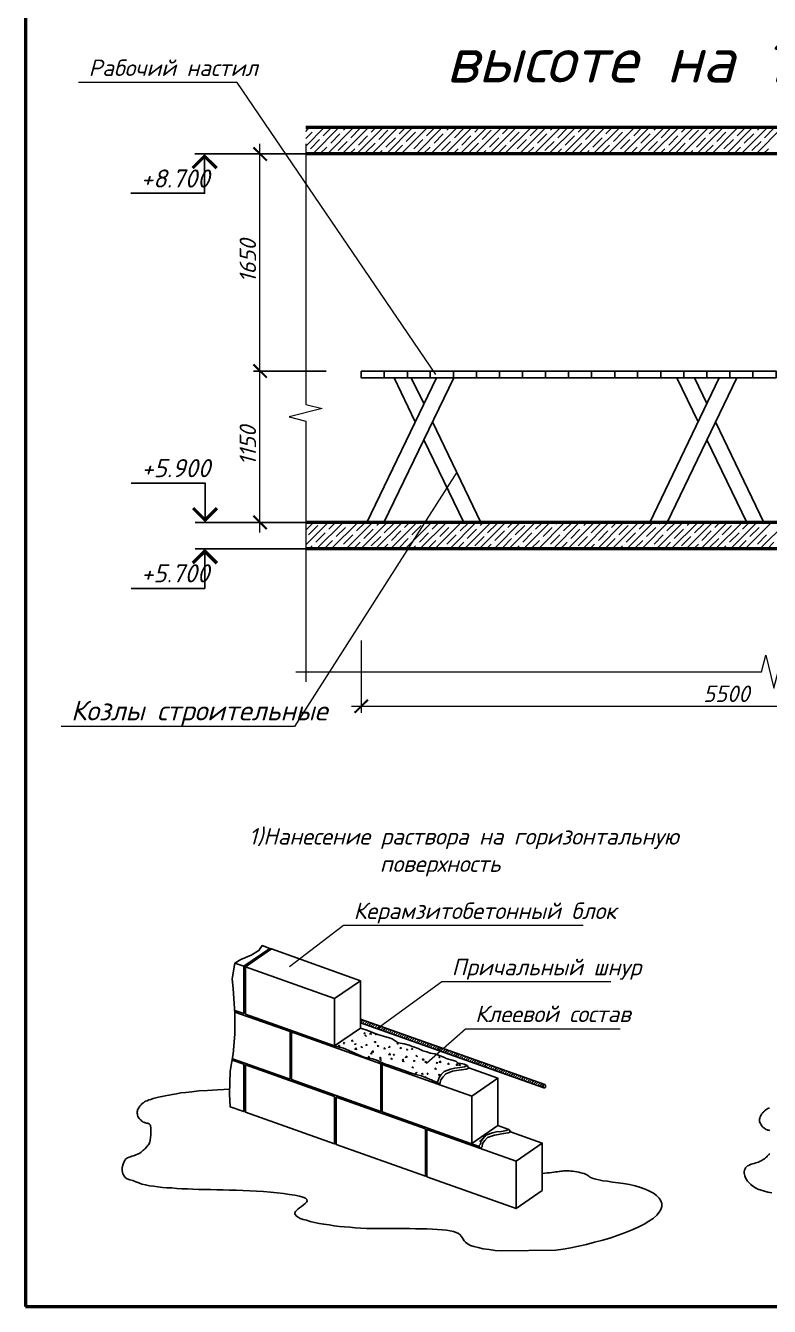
# Model space of a CAD drawing. Header units: millimetres. Extents: x 2279 to 5236, y 896 to 2828.
# Drawn here: x 4389.4 to 4502.4, y 1395.4 to 1590 of the extents above; entities that cross this region are included whole.
import ezdxf

# ---------------------------------------------------------------- set-up
doc = ezdxf.new("R2010")
doc.units = ezdxf.units.MM
for name, color, linetype in [('PDF _!!ОСНОВНАЯ', 7, 'Continuous'), ('PDF _!!ТОНКАЯ', 7, 'Continuous'), ('PDF _0', 7, 'Continuous'), ('PDF _СПДС_!!ТОНКАЯ', 7, 'Continuous'), ('PDF _Текст', 7, 'Continuous')]:
    doc.layers.add(name, color=color, linetype=linetype)
doc.styles.add('PDF ISOCPEUR Italic', font='isocpeui.ttf')

msp = doc.modelspace()

# ---------------------------------------------------------------- linework, layer by layer
at = {"layer": 'PDF _!!ОСНОВНАЯ', "lineweight": 50}
msp.add_lwpolyline([(4389.37, 1395.39), (5205.37, 1395.39), (5205.37, 1979.36), (4389.37, 1979.36)], close=True, dxfattribs=at)
for points in [[(4572.85, 1574.51), (4431.92, 1574.51)], [(4572.85, 1570.49), (4431.92, 1570.49)], [(4572.85, 1514.52), (4431.92, 1514.52)], [(4572.89, 1510.5), (4431.92, 1510.5)]]:
    msp.add_lwpolyline(points, dxfattribs=at)
at = {"layer": 'PDF _!!ТОНКАЯ', "lineweight": 20}
for points in [[(4451.69, 1536.96), (4421.5, 1581.37), (4397.41, 1581.37)], [(4431.92, 1573.92), (4432.47, 1574.51)], [(4431.92, 1571.68), (4434.71, 1574.51)], [(4432.98, 1570.49), (4436.96, 1574.51)], [(4433.44, 1574.39), (4433.61, 1574.51)], [(4434.58, 1573.24), (4435.85, 1574.51)], [(4435.22, 1570.49), (4439.2, 1574.51)], [(4437.46, 1570.49), (4441.44, 1574.51)], [(4437.68, 1574.09), (4438.1, 1574.51)], [(4438.78, 1572.95), (4440.22, 1574.39)], [(4439.71, 1570.49), (4443.69, 1574.51)], [(4441.87, 1573.79), (4442.59, 1574.51)], [(4441.95, 1570.49), (4445.93, 1574.51)], [(4444.19, 1570.49), (4448.17, 1574.51)], [(4444.7, 1574.39), (4444.7, 1574.39)], [(4446.1, 1573.54), (4447.07, 1574.51)], [(4446.44, 1570.49), (4450.42, 1574.51)], [(4448.68, 1570.49), (4452.66, 1574.51)], [(4449.19, 1574.39), (4449.32, 1574.51)], [(4450.29, 1573.24), (4451.56, 1574.51)], [(4450.93, 1570.49), (4454.91, 1574.51)], [(4453.17, 1570.49), (4457.15, 1574.51)], [(4453.38, 1574.09), (4453.8, 1574.51)], [(4454.52, 1572.95), (4455.92, 1574.39)], [(4455.41, 1570.49), (4459.44, 1574.51)], [(4457.61, 1573.79), (4458.29, 1574.51)], [(4457.66, 1570.49), (4461.68, 1574.51)], [(4459.9, 1570.49), (4463.92, 1574.51)], [(4460.41, 1574.39), (4460.41, 1574.39)], [(4461.81, 1573.54), (4462.78, 1574.51)], [(4462.14, 1570.49), (4466.17, 1574.51)], [(4464.39, 1570.49), (4468.41, 1574.51)], [(4464.9, 1574.39), (4465.02, 1574.51)], [(4466, 1573.24), (4467.27, 1574.51)], [(4466.63, 1570.49), (4470.65, 1574.51)], [(4468.88, 1570.49), (4472.9, 1574.51)], [(4469.09, 1574.09), (4469.51, 1574.51)], [(4470.23, 1572.95), (4471.63, 1574.39)], [(4471.12, 1570.49), (4475.14, 1574.51)], [(4473.32, 1573.79), (4474, 1574.51)], [(4473.36, 1570.49), (4477.39, 1574.51)], [(4475.61, 1570.49), (4479.63, 1574.51)], [(4476.12, 1574.39), (4476.12, 1574.39)], [(4477.51, 1573.54), (4478.49, 1574.51)], [(4477.85, 1570.49), (4481.87, 1574.51)], [(4480.09, 1570.49), (4484.12, 1574.51)], [(4480.6, 1574.39), (4480.73, 1574.51)], [(4481.75, 1573.24), (4482.97, 1574.51)], [(4482.34, 1570.49), (4486.36, 1574.51)], [(4484.58, 1570.49), (4488.6, 1574.51)], [(4484.84, 1574.09), (4485.22, 1574.51)], [(4485.94, 1572.95), (4487.33, 1574.39)], [(4486.87, 1570.49), (4490.85, 1574.51)], [(4489.03, 1573.79), (4489.7, 1574.51)], [(4489.11, 1570.49), (4493.09, 1574.51)], [(4491.36, 1570.49), (4495.34, 1574.51)], [(4491.82, 1574.39), (4491.82, 1574.39)], [(4493.22, 1573.54), (4494.23, 1574.51)], [(4493.6, 1570.49), (4497.58, 1574.51)], [(4495.84, 1570.49), (4499.82, 1574.51)], [(4496.31, 1574.39), (4496.48, 1574.51)], [(4497.45, 1573.24), (4498.72, 1574.51)], [(4498.09, 1570.49), (4502.07, 1574.51)], [(4500.33, 1570.49), (4504.31, 1574.51)], [(4500.54, 1574.09), (4500.97, 1574.51)], [(4501.64, 1572.95), (4503.04, 1574.39)], [(4431.92, 1572.82), (4432.89, 1573.79)], [(4432.64, 1571.29), (4434.03, 1572.69)], [(4433.19, 1574.09), (4433.19, 1574.09)], [(4434.29, 1572.95), (4434.29, 1572.95)], [(4435.73, 1572.14), (4437.12, 1573.54)], [(4436.83, 1571), (4438.23, 1572.4)], [(4437.38, 1573.79), (4437.38, 1573.79)], [(4438.52, 1572.69), (4438.52, 1572.69)], [(4439.92, 1571.85), (4441.32, 1573.24)], [(4441.61, 1573.54), (4441.61, 1573.54)], [(4442.71, 1572.4), (4442.71, 1572.4)], [(4443.01, 1572.69), (4444.41, 1574.09)], [(4444.11, 1571.55), (4445.55, 1572.95)], [(4445.8, 1573.24), (4445.8, 1573.24)], [(4447.2, 1572.4), (4448.6, 1573.79)], [(4448.34, 1571.29), (4449.74, 1572.69)], [(4448.89, 1574.09), (4448.89, 1574.09)], [(4450.04, 1572.95), (4450.04, 1572.95)], [(4451.43, 1572.14), (4452.83, 1573.54)], [(4452.53, 1571), (4453.93, 1572.4)], [(4453.13, 1573.79), (4453.13, 1573.79)], [(4454.23, 1572.69), (4454.23, 1572.69)], [(4455.63, 1571.85), (4457.02, 1573.24)], [(4457.32, 1573.54), (4457.32, 1573.54)], [(4458.42, 1572.4), (4458.42, 1572.4)], [(4458.72, 1572.69), (4460.11, 1574.09)], [(4459.86, 1571.55), (4461.26, 1572.95)], [(4461.51, 1573.24), (4461.51, 1573.24)], [(4462.95, 1572.4), (4464.35, 1573.79)], [(4464.05, 1571.29), (4465.45, 1572.69)], [(4464.6, 1574.09), (4464.6, 1574.09)], [(4465.74, 1572.95), (4465.74, 1572.95)], [(4467.14, 1572.14), (4468.54, 1573.54)], [(4468.24, 1571), (4469.68, 1572.4)], [(4468.83, 1573.79), (4468.83, 1573.79)], [(4469.93, 1572.69), (4469.93, 1572.69)], [(4471.33, 1571.85), (4472.77, 1573.24)], [(4473.02, 1573.54), (4473.02, 1573.54)], [(4474.17, 1572.4), (4474.17, 1572.4)], [(4474.42, 1572.69), (4475.82, 1574.09)], [(4475.56, 1571.55), (4476.96, 1572.95)], [(4477.26, 1573.24), (4477.26, 1573.24)], [(4478.66, 1572.4), (4480.05, 1573.79)], [(4479.76, 1571.29), (4481.15, 1572.69)], [(4480.35, 1574.09), (4480.35, 1574.09)], [(4481.45, 1572.95), (4481.45, 1572.95)], [(4482.85, 1572.14), (4484.24, 1573.54)], [(4483.99, 1571), (4485.39, 1572.4)], [(4484.54, 1573.79), (4484.54, 1573.79)], [(4485.64, 1572.69), (4485.64, 1572.69)], [(4487.08, 1571.85), (4488.48, 1573.24)], [(4488.73, 1573.54), (4488.73, 1573.54)], [(4489.87, 1572.4), (4489.87, 1572.4)], [(4490.17, 1572.69), (4491.57, 1574.09)], [(4491.27, 1571.55), (4492.67, 1572.95)], [(4492.96, 1573.24), (4492.96, 1573.24)], [(4494.36, 1572.4), (4495.76, 1573.79)], [(4495.46, 1571.29), (4496.9, 1572.69)], [(4496.05, 1574.09), (4496.05, 1574.09)], [(4497.16, 1572.95), (4497.16, 1572.95)], [(4498.55, 1572.14), (4499.99, 1573.54)], [(4499.7, 1571), (4501.09, 1572.4)], [(4500.25, 1573.79), (4500.25, 1573.79)], [(4501.39, 1572.69), (4501.39, 1572.69)], [(4435.01, 1570.49), (4424, 1570.49)], [(4424.97, 1535.99), (4424.97, 1572.01)], [(4431.92, 1572.01), (4431.92, 1570.49), (4431.92, 1532.43), (4434.42, 1531.8), (4429.42, 1530.53), (4431.92, 1529.89), (4431.96, 1491.83), (4431.96, 1490.31)], [(4431.92, 1570.58), (4432.04, 1570.7)], [(4431.92, 1570.49), (4431.92, 1570.49)], [(4432.34, 1571), (4432.34, 1571)], [(4434.08, 1570.49), (4435.14, 1571.55)], [(4435.43, 1571.85), (4435.43, 1571.85)], [(4436.53, 1570.7), (4436.53, 1570.7)], [(4438.56, 1570.49), (4439.37, 1571.29)], [(4439.62, 1571.55), (4439.62, 1571.55)], [(4441.02, 1570.7), (4442.46, 1572.14)], [(4443.05, 1570.49), (4443.56, 1571)], [(4443.86, 1571.29), (4443.86, 1571.29)], [(4445.3, 1570.49), (4446.65, 1571.85)], [(4446.95, 1572.14), (4446.95, 1572.14)], [(4447.54, 1570.49), (4447.79, 1570.7)], [(4448.05, 1571), (4448.05, 1571)], [(4449.78, 1570.49), (4450.84, 1571.55)], [(4451.14, 1571.85), (4451.14, 1571.85)], [(4452.28, 1570.7), (4452.28, 1570.7)], [(4454.31, 1570.49), (4455.07, 1571.29)], [(4455.37, 1571.55), (4455.37, 1571.55)], [(4456.77, 1570.7), (4458.17, 1572.14)], [(4458.8, 1570.49), (4459.27, 1571)], [(4459.56, 1571.29), (4459.56, 1571.29)], [(4461.04, 1570.49), (4462.36, 1571.85)], [(4462.65, 1572.14), (4462.65, 1572.14)], [(4463.29, 1570.49), (4463.5, 1570.7)], [(4463.75, 1571), (4463.75, 1571)], [(4465.53, 1570.49), (4466.59, 1571.55)], [(4466.84, 1571.85), (4466.84, 1571.85)], [(4467.99, 1570.7), (4467.99, 1570.7)], [(4470.02, 1570.49), (4470.78, 1571.29)], [(4471.08, 1571.55), (4471.08, 1571.55)], [(4472.47, 1570.7), (4473.87, 1572.14)], [(4474.51, 1570.49), (4475.01, 1571)], [(4475.27, 1571.29), (4475.27, 1571.29)], [(4476.75, 1570.49), (4478.06, 1571.85)], [(4478.36, 1572.14), (4478.36, 1572.14)], [(4478.99, 1570.49), (4479.21, 1570.7)], [(4479.5, 1571), (4479.5, 1571)], [(4481.24, 1570.49), (4482.3, 1571.55)], [(4482.59, 1571.85), (4482.59, 1571.85)], [(4483.69, 1570.7), (4483.69, 1570.7)], [(4485.73, 1570.49), (4486.49, 1571.29)], [(4486.78, 1571.55), (4486.78, 1571.55)], [(4488.18, 1570.7), (4489.58, 1572.14)], [(4490.21, 1570.49), (4490.72, 1571)], [(4490.97, 1571.29), (4490.97, 1571.29)], [(4492.46, 1570.49), (4493.81, 1571.85)], [(4494.07, 1572.14), (4494.07, 1572.14)], [(4494.7, 1570.49), (4494.91, 1570.7)], [(4495.21, 1571), (4495.21, 1571)], [(4496.94, 1570.49), (4498, 1571.55)], [(4498.3, 1571.85), (4498.3, 1571.85)], [(4499.4, 1570.7), (4499.4, 1570.7)], [(4501.43, 1570.49), (4502.24, 1571.29)], [(4424.97, 1513), (4424.97, 1538.99)], [(4454.86, 1522.14), (4430.22, 1483.49), (4394.75, 1483.49)], [(4435.01, 1514.52), (4424, 1514.52)], [(4431.92, 1513.34), (4433.1, 1514.52)], [(4431.92, 1511.09), (4435.35, 1514.52)], [(4431.92, 1514.44), (4431.96, 1514.52)], [(4432.34, 1512.62), (4433.74, 1514.02)], [(4433.57, 1510.5), (4437.59, 1514.52)], [(4434.03, 1514.31), (4434.03, 1514.31)], [(4435.43, 1513.47), (4436.45, 1514.52)], [(4435.81, 1510.5), (4439.83, 1514.52)], [(4438.06, 1510.5), (4442.08, 1514.52)], [(4438.23, 1514.02), (4438.23, 1514.02)], [(4438.52, 1514.31), (4438.69, 1514.52)], [(4439.62, 1513.21), (4440.94, 1514.52)], [(4440.3, 1510.5), (4444.32, 1514.52)], [(4442.54, 1510.5), (4446.57, 1514.52)], [(4442.71, 1514.02), (4443.18, 1514.52)], [(4443.86, 1512.92), (4445.25, 1514.31)], [(4444.79, 1510.5), (4448.81, 1514.52)], [(4446.95, 1513.76), (4447.67, 1514.52)], [(4447.03, 1510.5), (4451.05, 1514.52)], [(4448.05, 1512.62), (4449.44, 1514.02)], [(4449.28, 1510.5), (4453.3, 1514.52)], [(4449.74, 1514.31), (4449.74, 1514.31)], [(4451.14, 1513.47), (4452.15, 1514.52)], [(4451.56, 1510.5), (4455.54, 1514.52)], [(4453.8, 1510.5), (4457.78, 1514.52)], [(4453.93, 1514.02), (4453.93, 1514.02)], [(4454.23, 1514.31), (4454.4, 1514.52)], [(4455.37, 1513.21), (4456.68, 1514.52)], [(4456.05, 1510.5), (4460.03, 1514.52)], [(4458.29, 1510.5), (4462.27, 1514.52)], [(4458.42, 1514.02), (4458.93, 1514.52)], [(4459.56, 1512.92), (4460.96, 1514.31)], [(4460.54, 1510.5), (4464.52, 1514.52)], [(4462.65, 1513.76), (4463.41, 1514.52)], [(4462.78, 1510.5), (4466.76, 1514.52)], [(4463.75, 1512.62), (4465.19, 1514.02)], [(4465.02, 1510.5), (4469, 1514.52)], [(4465.45, 1514.31), (4465.45, 1514.31)], [(4466.84, 1513.47), (4467.9, 1514.52)], [(4467.27, 1510.5), (4471.25, 1514.52)], [(4469.51, 1510.5), (4473.49, 1514.52)], [(4469.68, 1514.02), (4469.68, 1514.02)], [(4469.93, 1514.31), (4470.15, 1514.52)], [(4471.08, 1513.21), (4472.39, 1514.52)], [(4471.75, 1510.5), (4475.73, 1514.52)], [(4474, 1510.5), (4477.98, 1514.52)], [(4474.17, 1514.02), (4474.63, 1514.52)], [(4475.27, 1512.92), (4476.67, 1514.31)], [(4476.24, 1510.5), (4480.22, 1514.52)], [(4478.36, 1513.76), (4479.12, 1514.52)], [(4478.49, 1510.5), (4482.47, 1514.52)], [(4479.5, 1512.62), (4480.9, 1514.02)], [(4480.73, 1510.5), (4484.71, 1514.52)], [(4481.15, 1514.31), (4481.15, 1514.31)], [(4482.59, 1513.47), (4483.61, 1514.52)], [(4482.97, 1510.5), (4486.95, 1514.52)], [(4485.22, 1510.5), (4489.2, 1514.52)], [(4485.39, 1514.02), (4485.39, 1514.02)], [(4485.64, 1514.31), (4485.85, 1514.52)], [(4486.78, 1513.21), (4488.1, 1514.52)], [(4487.46, 1510.5), (4491.48, 1514.52)], [(4489.7, 1510.5), (4493.73, 1514.52)], [(4489.87, 1514.02), (4490.34, 1514.52)], [(4490.97, 1512.92), (4492.41, 1514.31)], [(4491.95, 1510.5), (4495.97, 1514.52)], [(4494.07, 1513.76), (4494.83, 1514.52)], [(4494.19, 1510.5), (4498.21, 1514.52)], [(4495.21, 1512.62), (4496.61, 1514.02)], [(4496.44, 1510.5), (4500.46, 1514.52)], [(4496.9, 1514.31), (4496.9, 1514.31)], [(4498.3, 1513.47), (4499.31, 1514.52)], [(4498.68, 1510.5), (4502.7, 1514.52)], [(4500.92, 1510.5), (4504.95, 1514.52)], [(4501.09, 1514.02), (4501.09, 1514.02)], [(4501.39, 1514.31), (4501.56, 1514.52)], [(4432.04, 1512.36), (4432.04, 1512.36)], [(4433.44, 1511.52), (4434.88, 1512.92)], [(4435.14, 1513.21), (4435.14, 1513.21)], [(4436.28, 1512.07), (4436.28, 1512.07)], [(4436.53, 1512.36), (4437.97, 1513.76)], [(4437.68, 1511.22), (4439.07, 1512.62)], [(4439.37, 1512.92), (4439.37, 1512.92)], [(4440.77, 1512.07), (4442.16, 1513.47)], [(4441.87, 1510.97), (4443.31, 1512.36)], [(4442.46, 1513.76), (4442.46, 1513.76)], [(4443.56, 1512.62), (4443.56, 1512.62)], [(4444.96, 1511.77), (4446.35, 1513.21)], [(4446.1, 1510.67), (4447.5, 1512.07)], [(4446.65, 1513.47), (4446.65, 1513.47)], [(4447.79, 1512.36), (4447.79, 1512.36)], [(4449.19, 1511.52), (4450.59, 1512.92)], [(4450.84, 1513.21), (4450.84, 1513.21)], [(4451.98, 1512.07), (4451.98, 1512.07)], [(4452.28, 1512.36), (4453.68, 1513.76)], [(4453.38, 1511.22), (4454.78, 1512.62)], [(4455.07, 1512.92), (4455.07, 1512.92)], [(4456.47, 1512.07), (4457.87, 1513.47)], [(4457.61, 1510.97), (4459.01, 1512.36)], [(4458.17, 1513.76), (4458.17, 1513.76)], [(4459.27, 1512.62), (4459.27, 1512.62)], [(4460.66, 1511.77), (4462.1, 1513.21)], [(4461.81, 1510.67), (4463.2, 1512.07)], [(4462.36, 1513.47), (4462.36, 1513.47)], [(4463.5, 1512.36), (4463.5, 1512.36)], [(4464.9, 1511.52), (4466.29, 1512.92)], [(4466.59, 1513.21), (4466.59, 1513.21)], [(4467.69, 1512.07), (4467.69, 1512.07)], [(4467.99, 1512.36), (4469.38, 1513.76)], [(4469.09, 1511.22), (4470.53, 1512.62)], [(4470.78, 1512.92), (4470.78, 1512.92)], [(4472.18, 1512.07), (4473.58, 1513.47)], [(4473.32, 1510.97), (4474.72, 1512.36)], [(4473.87, 1513.76), (4473.87, 1513.76)], [(4475.01, 1512.62), (4475.01, 1512.62)], [(4476.41, 1511.77), (4477.81, 1513.21)], [(4477.51, 1510.67), (4478.91, 1512.07)], [(4478.06, 1513.47), (4478.06, 1513.47)], [(4479.21, 1512.36), (4479.21, 1512.36)], [(4480.6, 1511.52), (4482, 1512.92)], [(4482.3, 1513.21), (4482.3, 1513.21)], [(4483.4, 1512.07), (4483.4, 1512.07)], [(4483.69, 1512.36), (4485.09, 1513.76)], [(4484.84, 1511.22), (4486.23, 1512.62)], [(4486.49, 1512.92), (4486.49, 1512.92)], [(4487.88, 1512.07), (4489.32, 1513.47)], [(4489.03, 1510.97), (4490.42, 1512.36)], [(4489.58, 1513.76), (4489.58, 1513.76)], [(4490.72, 1512.62), (4490.72, 1512.62)], [(4492.12, 1511.77), (4493.51, 1513.21)], [(4493.22, 1510.67), (4494.66, 1512.07)], [(4493.81, 1513.47), (4493.81, 1513.47)], [(4494.91, 1512.36), (4494.91, 1512.36)], [(4496.31, 1511.52), (4497.75, 1512.92)], [(4498, 1513.21), (4498, 1513.21)], [(4499.15, 1512.07), (4499.15, 1512.07)], [(4499.4, 1512.36), (4500.8, 1513.76)], [(4500.54, 1511.22), (4501.94, 1512.62)], [(4502.24, 1512.92), (4502.24, 1512.92)], [(4432.47, 1510.5), (4432.89, 1510.97)], [(4433.19, 1511.22), (4433.19, 1511.22)], [(4434.71, 1510.5), (4435.98, 1511.77)], [(4436.96, 1510.5), (4437.12, 1510.67)], [(4437.38, 1510.97), (4437.38, 1510.97)], [(4439.2, 1510.5), (4440.22, 1511.52)], [(4440.47, 1511.77), (4440.47, 1511.77)], [(4441.61, 1510.67), (4441.61, 1510.67)], [(4443.69, 1510.5), (4444.41, 1511.22)], [(4444.7, 1511.52), (4444.7, 1511.52)], [(4448.17, 1510.5), (4448.6, 1510.97)], [(4448.89, 1511.22), (4448.89, 1511.22)], [(4450.42, 1510.5), (4451.69, 1511.77)], [(4452.66, 1510.5), (4452.83, 1510.67)], [(4453.13, 1510.97), (4453.13, 1510.97)], [(4454.91, 1510.5), (4455.92, 1511.52)], [(4456.18, 1511.77), (4456.18, 1511.77)], [(4457.32, 1510.67), (4457.32, 1510.67)], [(4459.39, 1510.5), (4460.11, 1511.22)], [(4460.41, 1511.52), (4460.41, 1511.52)], [(4463.88, 1510.5), (4464.35, 1510.97)], [(4464.6, 1511.22), (4464.6, 1511.22)], [(4466.12, 1510.5), (4467.44, 1511.77)], [(4468.37, 1510.5), (4468.54, 1510.67)], [(4468.83, 1510.97), (4468.83, 1510.97)], [(4470.61, 1510.5), (4471.63, 1511.52)], [(4471.92, 1511.77), (4471.92, 1511.77)], [(4473.02, 1510.67), (4473.02, 1510.67)], [(4475.1, 1510.5), (4475.82, 1511.22)], [(4476.12, 1511.52), (4476.12, 1511.52)], [(4479.59, 1510.5), (4480.05, 1510.97)], [(4480.35, 1511.22), (4480.35, 1511.22)], [(4481.83, 1510.5), (4483.14, 1511.77)], [(4484.07, 1510.5), (4484.24, 1510.67)], [(4484.54, 1510.97), (4484.54, 1510.97)], [(4486.36, 1510.5), (4487.33, 1511.52)], [(4487.63, 1511.77), (4487.63, 1511.77)], [(4488.73, 1510.67), (4488.73, 1510.67)], [(4490.85, 1510.5), (4491.57, 1511.22)], [(4491.82, 1511.52), (4491.82, 1511.52)], [(4495.34, 1510.5), (4495.76, 1510.97)], [(4496.05, 1511.22), (4496.05, 1511.22)], [(4497.58, 1510.5), (4498.85, 1511.77)], [(4499.82, 1510.5), (4499.99, 1510.67)], [(4500.25, 1510.97), (4500.25, 1510.97)], [(4502.07, 1510.5), (4503.04, 1511.52)], [(4440.34, 1496.57), (4440.34, 1485.57)], [(4430.44, 1491.83), (4431.96, 1491.83), (4501.18, 1491.83), (4501.81, 1494.33), (4503.04, 1489.33), (4503.68, 1491.83), (4572.89, 1491.83), (4574.42, 1491.83)], [(4431.96, 1491.83), (4431.96, 1491.83)], [(4438.86, 1486.58), (4551.85, 1486.58)]]:
    msp.add_lwpolyline(points, dxfattribs=at)
at = {"layer": 'PDF _!!ТОНКАЯ', "lineweight": 25}
for points in [[(4416.55, 1570.49), (4416.55, 1564.52), (4405.37, 1564.52)], [(4443.48, 1570.49), (4415.07, 1570.49)], [(4448.56, 1529.81), (4445.34, 1536.5), (4447.96, 1536.5), (4449.87, 1532.56)], [(4491.53, 1529.81), (4488.31, 1536.5), (4490.97, 1536.5), (4492.88, 1532.56)], [(4451.18, 1529.81), (4458.55, 1514.52), (4455.92, 1514.52), (4449.87, 1527.05)], [(4494.19, 1529.81), (4501.52, 1514.52), (4498.93, 1514.52), (4492.88, 1527.05)], [(4416.63, 1514.52), (4416.63, 1520.49), (4405.42, 1520.49)], [(4446.02, 1514.52), (4415.15, 1514.52)], [(4455.92, 1514.52), (4443.81, 1514.52)], [(4443.98, 1514.52), (4551.34, 1514.52)], [(4498.93, 1514.52), (4486.83, 1514.52)], [(4416.59, 1510.5), (4416.59, 1504.49), (4405.42, 1504.49)], [(4445.97, 1510.5), (4415.11, 1510.5)]]:
    msp.add_lwpolyline(points, dxfattribs=at)
at = {"layer": 'PDF _!!ТОНКАЯ', "lineweight": 20}
msp.add_lwpolyline([(4424, 1537.51), (4435.01, 1537.51)], close=True, dxfattribs=at)
at = {"layer": 'PDF _!!ТОНКАЯ', "lineweight": 25}
for points in [[(4440.34, 1537.51), (4443.86, 1537.51), (4443.86, 1536.5), (4440.34, 1536.5)], [(4440.34, 1537.51), (4443.86, 1537.51), (4443.86, 1536.5), (4440.34, 1536.5)], [(4443.86, 1537.51), (4447.37, 1537.51), (4447.37, 1536.5), (4443.86, 1536.5)], [(4443.86, 1537.51), (4447.37, 1537.51), (4447.37, 1536.5), (4443.86, 1536.5)], [(4447.37, 1537.51), (4450.84, 1537.51), (4450.84, 1536.5), (4447.37, 1536.5)], [(4447.37, 1537.51), (4450.84, 1537.51), (4450.84, 1536.5), (4447.37, 1536.5)], [(4450.84, 1537.51), (4454.36, 1537.51), (4454.36, 1536.5), (4450.84, 1536.5)], [(4450.84, 1537.51), (4454.36, 1537.51), (4454.36, 1536.5), (4450.84, 1536.5)], [(4454.36, 1537.51), (4457.87, 1537.51), (4457.87, 1536.5), (4454.36, 1536.5)], [(4454.36, 1537.51), (4457.87, 1537.51), (4457.87, 1536.5), (4454.36, 1536.5)], [(4457.87, 1537.51), (4461.34, 1537.51), (4461.34, 1536.5), (4457.87, 1536.5)], [(4457.87, 1537.51), (4461.34, 1537.51), (4461.34, 1536.5), (4457.87, 1536.5)], [(4461.34, 1537.51), (4464.85, 1537.51), (4464.85, 1536.5), (4461.34, 1536.5)], [(4461.34, 1537.51), (4464.85, 1537.51), (4464.85, 1536.5), (4461.34, 1536.5)], [(4464.85, 1537.51), (4468.37, 1537.51), (4468.37, 1536.5), (4464.85, 1536.5)], [(4464.85, 1537.51), (4468.37, 1537.51), (4468.37, 1536.5), (4464.85, 1536.5)], [(4468.37, 1537.51), (4471.84, 1537.51), (4471.84, 1536.5), (4468.37, 1536.5)], [(4468.37, 1537.51), (4471.84, 1537.51), (4471.84, 1536.5), (4468.37, 1536.5)], [(4471.84, 1537.51), (4475.35, 1537.51), (4475.35, 1536.5), (4471.84, 1536.5)], [(4471.84, 1537.51), (4475.35, 1537.51), (4475.35, 1536.5), (4471.84, 1536.5)], [(4475.35, 1537.51), (4478.87, 1537.51), (4478.87, 1536.5), (4475.35, 1536.5)], [(4475.35, 1537.51), (4478.87, 1537.51), (4478.87, 1536.5), (4475.35, 1536.5)], [(4478.87, 1537.51), (4482.34, 1537.51), (4482.34, 1536.5), (4478.87, 1536.5)], [(4478.87, 1537.51), (4482.34, 1537.51), (4482.34, 1536.5), (4478.87, 1536.5)], [(4482.34, 1537.51), (4485.85, 1537.51), (4485.85, 1536.5), (4482.34, 1536.5)], [(4482.34, 1537.51), (4485.85, 1537.51), (4485.85, 1536.5), (4482.34, 1536.5)], [(4485.85, 1537.51), (4489.37, 1537.51), (4489.37, 1536.5), (4485.85, 1536.5)], [(4485.85, 1537.51), (4489.37, 1537.51), (4489.37, 1536.5), (4485.85, 1536.5)], [(4489.37, 1537.51), (4492.88, 1537.51), (4492.88, 1536.5), (4489.37, 1536.5)], [(4489.37, 1537.51), (4492.88, 1537.51), (4492.88, 1536.5), (4489.37, 1536.5)], [(4492.88, 1537.51), (4496.35, 1537.51), (4496.35, 1536.5), (4492.88, 1536.5)], [(4492.88, 1537.51), (4496.35, 1537.51), (4496.35, 1536.5), (4492.88, 1536.5)], [(4496.35, 1537.51), (4499.86, 1537.51), (4499.86, 1536.5), (4496.35, 1536.5)], [(4496.35, 1537.51), (4499.86, 1537.51), (4499.86, 1536.5), (4496.35, 1536.5)], [(4499.86, 1537.51), (4503.38, 1537.51), (4503.38, 1536.5), (4499.86, 1536.5)], [(4499.86, 1537.51), (4503.38, 1537.51), (4503.38, 1536.5), (4499.86, 1536.5)], [(4454.4, 1536.5), (4451.77, 1536.5), (4441.19, 1514.52), (4443.81, 1514.52)], [(4497.41, 1536.5), (4494.74, 1536.5), (4484.2, 1514.52), (4486.83, 1514.52)]]:
    msp.add_lwpolyline(points, close=True, dxfattribs=at)
at = {"layer": 'PDF _!!ТОНКАЯ', "transparency": 33554559}
for points in [[(4416.55, 1570.49), (4414.56, 1568.5), (4416.55, 1569.81)], [(4416.55, 1570.49), (4418.58, 1568.5), (4416.55, 1569.81)], [(4414.56, 1568.5), (4416.55, 1569.81), (4414.9, 1568.16)], [(4418.58, 1568.5), (4416.55, 1569.81), (4418.2, 1568.16)], [(4414.65, 1516.51), (4416.63, 1515.2), (4414.98, 1516.85)], [(4416.63, 1514.52), (4414.65, 1516.51), (4416.63, 1515.2)], [(4418.62, 1516.51), (4416.63, 1515.2), (4418.29, 1516.85)], [(4416.63, 1514.52), (4418.62, 1516.51), (4416.63, 1515.2)], [(4416.59, 1510.5), (4414.6, 1508.51), (4416.59, 1509.78)], [(4416.59, 1510.5), (4418.62, 1508.51), (4416.59, 1509.78)], [(4414.6, 1508.51), (4416.59, 1509.78), (4414.94, 1508.13)], [(4418.62, 1508.51), (4416.59, 1509.78), (4418.24, 1508.13)]]:
    msp.add_solid(points, dxfattribs=at)
at = {"layer": 'PDF _0', "lineweight": 25}
for points in [[(4420.74, 1432.82), (4422.52, 1432.18), (4422.52, 1424.99), (4420.45, 1425.71), (4420.36, 1427.65), (4420.45, 1431.12), (4420.91, 1433.79), (4421.16, 1436.76), (4421.16, 1439.89), (4420.91, 1443.7), (4420.74, 1445.14), (4421.16, 1447.55), (4422.05, 1448.1), (4423.62, 1448.74), (4424.81, 1449.46), (4425.31, 1450.22), (4426.46, 1449.79), (4422.52, 1447.08), (4421.16, 1447.55)], [(4426.46, 1449.79), (4426.71, 1449.71)], [(4421.16, 1440.35), (4422.52, 1439.89), (4422.52, 1447.08), (4422.77, 1447), (4422.77, 1439.8), (4436.32, 1434.98), (4440.26, 1437.69), (4440.26, 1444.88)], [(4436.32, 1442.17), (4436.32, 1434.98), (4437.68, 1434.64), (4439.83, 1433.66), (4440.77, 1433.24), (4442.08, 1432.99), (4442.84, 1432.73), (4443.9, 1432.27), (4444.7, 1431.97), (4446.9, 1431.21), (4447.67, 1430.91), (4448.64, 1430.62), (4449.53, 1430.4), (4450.71, 1429.94), (4451.52, 1429.56), (4451.94, 1429.39), (4452.24, 1429.05), (4452.24, 1429.18), (4452.37, 1429.39), (4452.45, 1429.81), (4452.79, 1430.28), (4453.21, 1430.74), (4454.23, 1431.12), (4454.82, 1431.21), (4455.58, 1431.34), (4456.3, 1431.46), (4456.68, 1431.59), (4456.43, 1431.97)], [(4421.16, 1440.1), (4429.55, 1437.14)], [(4440.26, 1439.04), (4468.24, 1429.09)], [(4440.26, 1439), (4440.34, 1439.04)], [(4440.26, 1438.58), (4440.64, 1438.91)], [(4440.26, 1438.49), (4468.11, 1428.58)], [(4440.55, 1438.41), (4440.94, 1438.83)], [(4440.85, 1438.28), (4441.27, 1438.7)], [(4441.15, 1438.19), (4441.57, 1438.58)], [(4441.49, 1438.07), (4441.87, 1438.49)], [(4441.78, 1437.94), (4442.21, 1438.36)], [(4442.08, 1437.86), (4442.5, 1438.28)], [(4442.42, 1437.73), (4442.84, 1438.15)], [(4420.78, 1433.03), (4429.55, 1429.94), (4429.55, 1437.14), (4443.35, 1432.23), (4443.35, 1425.03), (4429.76, 1429.85), (4429.76, 1437.05)], [(4451.94, 1429.39), (4451.94, 1429.52), (4452.07, 1429.73), (4452.2, 1430.15), (4452.49, 1430.62), (4452.96, 1431.08), (4453.93, 1431.46), (4454.57, 1431.59), (4455.33, 1431.67), (4456.05, 1431.8), (4456.43, 1431.97), (4456.01, 1432.18), (4455.79, 1432.23), (4455.41, 1432.31), (4455.07, 1432.35), (4454.95, 1432.44), (4454.74, 1432.65), (4454.19, 1432.78), (4453.97, 1432.86), (4453.47, 1433.03), (4453.25, 1433.07), (4453.09, 1433.16), (4452.75, 1433.33), (4451.56, 1433.79), (4450.84, 1433.88), (4450.33, 1434.05), (4449.7, 1434.21), (4449.02, 1434.6), (4448.47, 1434.77), (4448.09, 1434.89), (4447.62, 1435.1), (4446.86, 1435.27), (4445.97, 1435.44), (4445.08, 1436.04), (4444.62, 1436.2), (4443.73, 1436.46), (4443.01, 1436.63), (4442.33, 1436.92), (4441.23, 1437.35), (4440.26, 1437.69)], [(4440.94, 1436.88), (4440.77, 1436.88), (4440.89, 1437.01)], [(4440.94, 1436.84), (4440.89, 1436.97)], [(4441.06, 1436.46), (4440.94, 1436.54), (4441.1, 1436.59)], [(4441.06, 1436.42), (4441.1, 1436.54)], [(4441.87, 1436.76), (4441.65, 1436.8), (4441.82, 1436.97), (4441.87, 1436.71)], [(4442.63, 1436.71), (4442.5, 1436.71), (4442.54, 1436.8)], [(4442.63, 1436.67), (4442.63, 1436.8)], [(4442.71, 1437.6), (4443.14, 1438.03)], [(4443.05, 1437.52), (4443.43, 1437.94)], [(4443.35, 1437.39), (4443.77, 1437.81)], [(4443.64, 1437.31), (4444.07, 1437.69)], [(4443.98, 1437.18), (4444.41, 1437.6)], [(4444.28, 1437.05), (4444.7, 1437.47)], [(4444.62, 1436.97), (4445, 1437.35)], [(4444.91, 1436.84), (4445.34, 1437.26)], [(4445.21, 1436.71), (4445.63, 1437.14)], [(4445.55, 1436.63), (4445.97, 1437.05)], [(4445.85, 1436.5), (4446.27, 1436.92)], [(4446.18, 1436.42), (4446.57, 1436.8)], [(4446.48, 1436.29), (4446.9, 1436.71)], [(4446.78, 1436.16), (4447.2, 1436.59)], [(4447.12, 1436.08), (4447.54, 1436.46)], [(4447.41, 1435.95), (4447.84, 1436.37)], [(4447.75, 1435.82), (4448.13, 1436.25)], [(4448.05, 1435.74), (4448.47, 1436.16)], [(4437.04, 1435.02), (4437.04, 1434.81), (4436.83, 1434.85), (4437.04, 1435.06)], [(4437.04, 1434.89), (4436.91, 1434.98), (4437.08, 1435.06)], [(4437.04, 1434.85), (4437.08, 1435.02)], [(4437.8, 1435.36), (4437.68, 1435.36), (4437.76, 1435.53)], [(4437.8, 1435.32), (4437.76, 1435.48)], [(4439.03, 1435.7), (4438.9, 1435.74), (4439.07, 1435.82)], [(4439.03, 1435.65), (4439.07, 1435.78)], [(4439.54, 1435.23), (4439.37, 1435.23), (4439.5, 1435.36)], [(4439.62, 1434.43), (4439.41, 1434.47), (4439.58, 1434.64), (4439.62, 1434.38)], [(4439.54, 1435.19), (4439.5, 1435.32)], [(4440.47, 1434.72), (4440.34, 1434.81), (4440.51, 1434.85)], [(4440.47, 1434.68), (4440.51, 1434.81)], [(4441.23, 1435.06), (4441.1, 1435.06), (4441.23, 1435.23)], [(4441.23, 1435.02), (4441.23, 1435.19)], [(4442.16, 1434.21), (4442.16, 1434), (4441.95, 1434.05), (4442.16, 1434.26)], [(4442.5, 1435.48), (4442.37, 1435.57), (4442.54, 1435.61), (4442.5, 1435.44)], [(4442.92, 1435.02), (4442.97, 1434.89), (4442.84, 1434.93), (4442.92, 1435.06)], [(4443.94, 1434.51), (4443.81, 1434.6), (4443.98, 1434.68)], [(4443.94, 1434.47), (4443.98, 1434.64)], [(4444.7, 1434.77), (4444.53, 1434.77), (4444.66, 1434.89), (4444.7, 1434.72)], [(4445.97, 1435.4), (4445.93, 1435.27), (4445.8, 1435.36), (4445.97, 1435.44)], [(4446.4, 1434.72), (4446.4, 1434.6), (4446.27, 1434.64), (4446.4, 1434.77)], [(4447.37, 1434.34), (4447.24, 1434.43), (4447.41, 1434.47)], [(4447.37, 1434.3), (4447.41, 1434.43)], [(4448.13, 1434.47), (4448, 1434.47), (4448.09, 1434.6), (4448.13, 1434.43)], [(4448.34, 1435.61), (4448.77, 1436.04)], [(4448.68, 1435.48), (4449.11, 1435.91)], [(4448.98, 1435.4), (4449.4, 1435.82)], [(4449.32, 1435.27), (4449.7, 1435.7)], [(4449.61, 1435.19), (4450.04, 1435.57)], [(4449.91, 1435.06), (4450.33, 1435.48)], [(4450.25, 1434.93), (4450.63, 1435.36)], [(4450.55, 1434.85), (4450.97, 1435.23)], [(4450.84, 1434.72), (4451.26, 1435.15)], [(4451.18, 1434.6), (4451.6, 1435.02)], [(4451.48, 1434.51), (4451.9, 1434.93)], [(4451.82, 1434.38), (4452.2, 1434.81)], [(4452.11, 1434.3), (4452.53, 1434.68)], [(4452.41, 1434.17), (4452.83, 1434.6)], [(4452.75, 1434.05), (4453.17, 1434.47)], [(4453.04, 1433.96), (4453.47, 1434.34)], [(4453.38, 1433.83), (4453.76, 1434.26)], [(4441.57, 1433.37), (4441.57, 1433.24), (4441.44, 1433.28), (4441.57, 1433.41)], [(4441.91, 1433.75), (4441.78, 1433.83), (4441.95, 1433.88), (4441.91, 1433.71)], [(4443.31, 1433.11), (4443.18, 1433.11), (4443.26, 1433.24), (4443.31, 1433.07)], [(4443.35, 1432.78), (4443.22, 1432.86), (4443.39, 1432.94)], [(4443.35, 1432.73), (4443.39, 1432.9)], [(4444.75, 1433.62), (4444.53, 1433.66), (4444.7, 1433.83), (4444.75, 1433.58)], [(4445, 1433.07), (4445.04, 1432.94), (4444.87, 1432.99), (4445, 1433.11)], [(4445.42, 1433.66), (4445.34, 1433.54), (4445.25, 1433.62), (4445.42, 1433.71)], [(4446.73, 1432.82), (4446.61, 1432.82), (4446.73, 1432.94), (4446.73, 1432.78)], [(4446.78, 1432.61), (4446.65, 1432.65), (4446.82, 1432.73)], [(4446.78, 1432.56), (4446.82, 1432.69)], [(4447.29, 1433.24), (4447.07, 1433.24), (4447.29, 1433.45)], [(4447.29, 1433.2), (4447.29, 1433.41)], [(4448.47, 1432.65), (4448.34, 1432.65), (4448.43, 1432.82)], [(4448.47, 1432.61), (4448.43, 1432.78)], [(4448.81, 1433.37), (4448.68, 1433.45), (4448.85, 1433.5)], [(4448.81, 1433.33), (4448.85, 1433.45)], [(4449.83, 1433.03), (4449.87, 1432.82), (4449.66, 1432.86), (4449.83, 1433.07)], [(4450.21, 1432.52), (4450.04, 1432.52), (4450.16, 1432.65)], [(4450.25, 1432.39), (4450.12, 1432.48), (4450.29, 1432.52), (4450.25, 1432.35)], [(4450.21, 1432.48), (4450.16, 1432.61)], [(4451.9, 1432.35), (4451.77, 1432.35), (4451.9, 1432.52)], [(4451.9, 1432.31), (4451.9, 1432.48)], [(4452.28, 1433.28), (4452.24, 1433.16), (4452.15, 1433.24), (4452.32, 1433.33)], [(4452.41, 1432.44), (4452.2, 1432.48), (4452.41, 1432.65), (4452.41, 1432.39)], [(4453.64, 1432.23), (4453.51, 1432.23), (4453.59, 1432.35)], [(4453.72, 1432.31), (4453.68, 1432.18), (4453.55, 1432.27), (4453.72, 1432.35)], [(4453.64, 1432.18), (4453.59, 1432.31)], [(4453.68, 1433.71), (4454.1, 1434.13)], [(4453.97, 1433.62), (4454.4, 1434.05)], [(4454.31, 1433.5), (4454.74, 1433.92)], [(4454.61, 1433.41), (4455.03, 1433.79)], [(4454.99, 1432.06), (4454.78, 1432.06), (4454.95, 1432.27)], [(4454.95, 1433.28), (4455.33, 1433.71)], [(4455.24, 1433.16), (4455.67, 1433.58)], [(4455.54, 1433.07), (4455.96, 1433.45)], [(4455.88, 1432.94), (4456.3, 1433.37)], [(4456.18, 1432.82), (4456.6, 1433.24)], [(4456.51, 1432.73), (4456.9, 1433.16)], [(4456.81, 1432.61), (4457.23, 1433.03)], [(4457.11, 1432.48), (4457.53, 1432.9)], [(4457.45, 1432.39), (4457.83, 1432.82)], [(4457.74, 1432.27), (4458.17, 1432.69)], [(4458.04, 1432.18), (4458.46, 1432.56)], [(4458.38, 1432.06), (4458.8, 1432.48)], [(4458.67, 1431.93), (4459.1, 1432.35)], [(4443.35, 1432.23), (4443.56, 1432.14)], [(4461.09, 1422.87), (4462.78, 1422.28), (4463.08, 1421.9), (4462.7, 1421.77), (4461.98, 1421.64), (4461.21, 1421.51), (4460.58, 1421.43), (4459.56, 1421.05), (4459.14, 1420.58), (4458.8, 1420.12), (4458.72, 1419.65), (4458.59, 1419.48), (4458.59, 1419.36), (4458.29, 1419.69), (4443.56, 1424.94), (4443.56, 1432.14), (4457.15, 1427.31), (4461.09, 1430.07)], [(4444.83, 1431.97), (4444.83, 1431.97)], [(4447.03, 1431.17), (4447.03, 1431.17)], [(4448.22, 1431.63), (4448.09, 1431.72), (4448.26, 1431.76)], [(4448.22, 1431.59), (4448.26, 1431.72)], [(4448.81, 1430.87), (4448.64, 1430.87), (4448.77, 1431)], [(4448.81, 1430.83), (4448.77, 1430.96)], [(4449.66, 1430.66), (4449.53, 1430.74), (4449.7, 1430.79), (4449.66, 1430.62)], [(4450.04, 1430.19), (4450.16, 1430.32)], [(4450.5, 1430.7), (4450.38, 1430.7), (4450.5, 1430.87)], [(4450.5, 1430.66), (4450.5, 1430.83)], [(4451.69, 1431.42), (4451.56, 1431.51), (4451.73, 1431.59)], [(4451.69, 1431.38), (4451.73, 1431.55)], [(4452.2, 1430.66), (4452.24, 1430.53), (4452.11, 1430.57), (4452.2, 1430.7)], [(4454.99, 1432.01), (4454.95, 1432.23)], [(4455.37, 1432.06), (4455.2, 1432.06), (4455.33, 1432.23)], [(4455.37, 1432.01), (4455.33, 1432.18)], [(4457.15, 1427.31), (4457.15, 1420.12), (4461.09, 1422.87), (4461.09, 1430.07), (4456.68, 1431.63)], [(4459.01, 1431.84), (4459.39, 1432.23)], [(4459.31, 1431.72), (4459.73, 1432.14)], [(4459.6, 1431.59), (4460.03, 1432.01)], [(4459.94, 1431.51), (4460.37, 1431.93)], [(4460.24, 1431.38), (4460.66, 1431.8)], [(4460.58, 1431.29), (4460.96, 1431.67)], [(4460.87, 1431.17), (4461.3, 1431.59)], [(4461.17, 1431.04), (4461.59, 1431.46)], [(4461.51, 1430.96), (4461.93, 1431.34)], [(4461.81, 1430.83), (4462.23, 1431.25)], [(4462.14, 1430.7), (4462.53, 1431.12)], [(4462.44, 1430.62), (4462.86, 1431.04)], [(4462.74, 1430.49), (4463.16, 1430.91)], [(4463.08, 1430.4), (4463.5, 1430.79)], [(4463.37, 1430.28), (4463.8, 1430.7)], [(4463.71, 1430.15), (4464.09, 1430.57)], [(4464.01, 1430.07), (4464.43, 1430.45)], [(4464.3, 1429.94), (4464.73, 1430.36)], [(4420.4, 1428.42), (4418.54, 1428.29), (4417.02, 1428.2), (4415.7, 1428.12), (4414.6, 1427.99), (4413.71, 1427.91), (4412.95, 1427.82), (4412.27, 1427.7), (4411.68, 1427.61), (4411.13, 1427.48), (4410.58, 1427.4), (4410.07, 1427.27), (4409.57, 1427.19), (4409.14, 1427.06), (4408.76, 1426.98), (4408.38, 1426.85), (4408.08, 1426.76), (4407.83, 1426.64), (4407.58, 1426.55), (4407.41, 1426.47), (4407.28, 1426.34), (4407.15, 1426.26), (4407.02, 1426.17), (4406.94, 1426.04), (4406.81, 1425.92), (4406.73, 1425.79), (4406.64, 1425.66), (4406.56, 1425.54), (4406.47, 1425.41), (4406.39, 1425.24), (4406.35, 1425.11), (4406.31, 1424.94), (4406.31, 1424.77), (4406.35, 1424.6), (4406.39, 1424.44), (4406.43, 1424.27), (4406.52, 1424.1), (4406.64, 1423.93), (4406.77, 1423.8), (4406.9, 1423.67), (4407.02, 1423.55), (4407.15, 1423.46), (4407.32, 1423.38), (4407.45, 1423.33), (4407.58, 1423.29), (4407.74, 1423.25), (4407.83, 1423.21), (4407.96, 1423.17), (4408.04, 1423.17), (4408.13, 1423.12), (4408.21, 1423.08), (4408.25, 1423.04), (4408.3, 1423), (4408.3, 1422.95), (4408.34, 1422.91), (4408.34, 1422.83), (4408.34, 1422.78), (4408.34, 1422.7), (4408.38, 1422.62), (4408.38, 1422.49), (4408.38, 1422.4), (4408.38, 1422.28), (4408.38, 1422.15), (4408.38, 1422.02), (4408.38, 1421.85), (4408.38, 1421.68), (4408.38, 1421.51), (4408.38, 1421.35), (4408.34, 1421.13), (4408.34, 1420.96), (4408.3, 1420.75), (4408.3, 1420.58), (4408.25, 1420.41), (4408.17, 1420.24), (4408.13, 1420.08), (4408.04, 1419.95), (4407.91, 1419.82), (4407.83, 1419.69), (4407.7, 1419.57), (4407.62, 1419.44), (4407.49, 1419.31), (4407.32, 1419.19), (4407.19, 1419.06), (4407.02, 1418.93), (4406.9, 1418.81), (4406.73, 1418.68), (4406.52, 1418.59), (4406.35, 1418.51), (4406.14, 1418.42), (4405.92, 1418.34), (4405.71, 1418.25), (4405.5, 1418.21), (4405.29, 1418.13), (4405.5, 1418.21)], [(4450.16, 1430.15), (4450.16, 1430.28)], [(4451.01, 1429.77), (4451.14, 1429.81), (4451.1, 1429.73)], [(4464.64, 1429.81), (4465.02, 1430.24)], [(4464.94, 1429.73), (4465.36, 1430.15)], [(4465.24, 1429.6), (4465.66, 1430.02)], [(4465.57, 1429.47), (4466, 1429.9)], [(4465.87, 1429.39), (4466.29, 1429.81)], [(4466.21, 1429.26), (4466.59, 1429.69)], [(4466.51, 1429.18), (4466.93, 1429.56)], [(4466.8, 1429.05), (4467.22, 1429.47)], [(4467.14, 1428.92), (4467.56, 1429.35)], [(4467.44, 1428.84), (4467.86, 1429.22)], [(4467.78, 1428.71), (4467.99, 1428.97)], [(4468.07, 1428.58), (4468.07, 1428.63)], [(4468.16, 1429.13), (4468.16, 1429.13)], [(4502.36, 1425.58), (4502.15, 1425.45), (4501.98, 1425.37), (4501.81, 1425.28), (4501.69, 1425.16), (4501.6, 1425.07), (4501.47, 1424.94), (4501.39, 1424.86), (4501.3, 1424.73), (4501.18, 1424.6), (4501.09, 1424.44), (4501.01, 1424.31), (4500.97, 1424.18), (4500.92, 1424.01), (4500.88, 1423.84), (4500.88, 1423.67), (4500.88, 1423.5), (4500.92, 1423.33), (4501.01, 1423.17), (4501.09, 1423), (4501.22, 1422.83), (4501.3, 1422.7), (4501.43, 1422.57), (4501.6, 1422.45), (4501.73, 1422.36), (4501.85, 1422.28), (4502.02, 1422.23), (4502.15, 1422.19), (4502.28, 1422.15), (4502.41, 1422.11)], [(4463.92, 1410.25), (4463.92, 1417.45), (4467.86, 1420.2), (4467.86, 1413.01), (4463.92, 1410.25), (4450.33, 1415.08), (4450.33, 1422.28), (4463.92, 1417.45)], [(4462.78, 1422.28), (4462.4, 1422.11), (4461.68, 1421.98), (4460.92, 1421.9), (4460.28, 1421.77), (4459.31, 1421.39), (4458.88, 1420.92), (4458.55, 1420.46), (4458.46, 1420.03), (4458.29, 1419.82), (4458.29, 1419.69)], [(4458.72, 1420.71), (4458.59, 1420.71), (4458.8, 1420.92)], [(4458.8, 1420.84), (4458.8, 1420.88)], [(4459.01, 1421.09), (4458.93, 1421.09), (4459.05, 1421.22)], [(4459.05, 1421.13), (4459.05, 1421.18)], [(4463.03, 1421.94), (4467.86, 1420.2)], [(4458.5, 1420.41), (4458.38, 1420.5), (4458.55, 1420.54), (4458.55, 1420.46), (4458.5, 1420.37)], [(4405.29, 1418.13), (4405.08, 1418.09), (4404.87, 1417.96), (4404.7, 1417.87), (4404.57, 1417.75), (4404.44, 1417.58), (4404.32, 1417.41), (4404.19, 1416.98), (4404.06, 1416.52), (4404.06, 1416.05), (4404.15, 1415.55), (4404.4, 1415.12), (4404.57, 1414.95), (4404.78, 1414.78), (4405.2, 1414.61), (4405.67, 1414.53), (4406.09, 1414.32), (4406.56, 1414.15), (4407.02, 1413.98), (4407.58, 1413.85), (4408.17, 1413.72), (4408.8, 1413.64), (4409.44, 1413.56), (4410.16, 1413.47), (4410.84, 1413.43), (4411.6, 1413.39), (4412.36, 1413.3), (4413.12, 1413.26), (4413.97, 1413.26), (4414.77, 1413.22), (4415.66, 1413.17), (4416.55, 1413.17), (4417.48, 1413.13), (4418.41, 1413.09), (4419.39, 1413.09), (4420.36, 1413.05), (4421.38, 1413.05), (4422.39, 1413.01), (4423.41, 1412.96), (4424.47, 1412.92), (4425.53, 1412.84), (4426.58, 1412.75), (4427.6, 1412.67), (4428.57, 1412.54), (4429.46, 1412.41), (4430.27, 1412.29), (4430.99, 1412.16), (4431.49, 1411.99), (4431.88, 1411.82), (4432.09, 1411.61), (4432.13, 1411.4), (4432.04, 1411.23), (4431.83, 1411.02), (4431.58, 1410.8), (4431.28, 1410.59), (4430.99, 1410.38), (4430.73, 1410.17), (4430.52, 1409.96), (4430.35, 1409.79), (4430.27, 1409.62), (4430.27, 1409.45), (4430.35, 1409.28), (4430.52, 1409.11), (4430.77, 1408.94), (4431.07, 1408.77), (4431.54, 1408.6), (4432.04, 1408.48), (4432.6, 1408.31), (4433.27, 1408.14), (4433.95, 1408.01), (4434.67, 1407.88), (4435.47, 1407.76), (4436.24, 1407.63), (4437.04, 1407.54), (4437.8, 1407.46), (4438.61, 1407.42), (4439.45, 1407.33), (4440.3, 1407.29), (4441.15, 1407.25), (4442.04, 1407.25), (4442.92, 1407.21), (4443.86, 1407.21), (4444.79, 1407.21), (4445.76, 1407.21), (4446.69, 1407.21), (4447.67, 1407.21), (4448.6, 1407.16), (4449.49, 1407.16), (4450.33, 1407.16), (4451.18, 1407.12), (4451.94, 1407.08), (4452.66, 1407.04), (4453.3, 1406.95), (4453.89, 1406.87), (4454.36, 1406.78), (4454.78, 1406.61), (4455.12, 1406.49), (4455.37, 1406.27), (4455.54, 1406.06), (4455.71, 1405.85), (4455.84, 1405.6), (4456.01, 1405.34), (4456.22, 1405.13), (4456.51, 1404.88), (4456.94, 1404.67), (4457.45, 1404.5), (4458.12, 1404.33), (4458.88, 1404.16), (4459.77, 1404.03), (4460.71, 1403.9), (4461.68, 1403.82), (4469.93, 1403.95), (4471.04, 1404.11), (4472.18, 1404.28), (4473.36, 1404.54), (4474.59, 1404.79), (4475.82, 1405.13), (4477.05, 1405.43), (4478.27, 1405.81), (4480.52, 1406.61), (4481.53, 1407.04), (4482.51, 1407.46), (4483.35, 1407.88), (4484.07, 1408.35), (4484.71, 1408.77), (4485.26, 1409.24), (4485.64, 1409.7), (4485.89, 1410.13), (4486.02, 1410.59), (4486.02, 1411.02), (4485.89, 1411.44), (4485.6, 1411.82), (4485.22, 1412.24), (4484.75, 1412.58), (4484.16, 1412.92), (4483.48, 1413.22), (4482.76, 1413.47), (4481.96, 1413.72), (4481.11, 1413.89), (4480.22, 1414.06), (4479.37, 1414.19), (4478.53, 1414.28), (4477.77, 1414.4), (4477.05, 1414.49), (4476.45, 1414.61), (4475.99, 1414.7), (4475.61, 1414.83), (4475.35, 1414.91), (4475.1, 1415.04), (4474.93, 1415.16), (4474.76, 1415.29), (4474.63, 1415.38), (4474.42, 1415.46), (4474.21, 1415.59), (4473.96, 1415.63), (4473.7, 1415.71), (4473.41, 1415.8), (4473.11, 1415.84), (4472.81, 1415.88), (4472.52, 1415.93), (4472.22, 1415.93), (4471.97, 1415.97), (4471.75, 1415.97), (4471.54, 1415.97), (4471.33, 1415.97), (4471.12, 1415.97), (4470.91, 1415.93), (4470.7, 1415.93), (4470.44, 1415.88), (4470.19, 1415.84), (4469.89, 1415.84), (4469.6, 1415.8), (4469.3, 1415.76), (4468.96, 1415.71), (4468.62, 1415.67), (4468.24, 1415.63), (4467.86, 1415.59)], [(4502.41, 1418.59), (4502.28, 1418.47), (4502.15, 1418.34), (4502.02, 1418.21), (4501.9, 1418.09), (4501.77, 1417.96), (4501.6, 1417.83), (4501.43, 1417.7), (4501.26, 1417.62), (4501.09, 1417.49), (4500.88, 1417.41), (4500.71, 1417.32), (4500.5, 1417.24), (4500.29, 1417.2), (4500.03, 1417.11), (4499.82, 1417.07), (4499.61, 1416.98), (4499.4, 1416.9), (4499.23, 1416.82), (4499.06, 1416.73), (4498.89, 1416.6), (4498.76, 1416.43), (4498.68, 1416.27), (4498.59, 1416.1), (4498.55, 1415.88), (4498.55, 1415.67), (4498.59, 1415.42), (4498.64, 1415.21), (4498.76, 1414.95), (4498.89, 1414.66), (4499.06, 1414.4), (4499.27, 1414.15), (4499.57, 1413.89), (4499.86, 1413.64), (4500.25, 1413.43), (4500.63, 1413.22), (4501.09, 1413.05), (4501.6, 1412.92), (4502.15, 1412.75), (4502.74, 1412.67)]]:
    msp.add_lwpolyline(points, dxfattribs=at)
for points in [[(4440.26, 1444.88), (4426.71, 1449.71), (4422.77, 1447), (4436.32, 1442.17)], [(4436.32, 1427.27), (4436.32, 1420.08), (4422.77, 1424.9), (4422.77, 1432.1)], [(4468.16, 1428.58), (4468.2, 1428.58), (4468.24, 1428.58), (4468.28, 1428.63), (4468.33, 1428.67), (4468.37, 1428.75), (4468.37, 1428.8), (4468.37, 1428.84), (4468.37, 1428.88), (4468.37, 1428.92), (4468.33, 1428.97), (4468.33, 1429.01), (4468.28, 1429.05), (4468.28, 1429.09), (4468.24, 1429.09), (4468.2, 1429.13), (4468.16, 1429.13), (4468.11, 1429.09), (4468.07, 1429.09), (4468.07, 1429.05), (4468.03, 1429.01), (4468.03, 1428.97), (4467.99, 1428.92), (4467.99, 1428.88), (4467.99, 1428.84), (4467.99, 1428.8), (4467.99, 1428.75), (4468.03, 1428.67), (4468.07, 1428.63), (4468.11, 1428.58)], [(4450.12, 1422.36), (4450.12, 1415.16), (4436.57, 1419.99), (4436.57, 1427.19)]]:
    msp.add_lwpolyline(points, close=True, dxfattribs=at)
at = {"layer": 'PDF _0', "transparency": 33554559}
for points in [[(4426.12, 1569.6), (4423.87, 1571.38), (4424.09, 1571.59)], [(4425.91, 1569.39), (4426.12, 1569.6), (4423.87, 1571.38)], [(4426.12, 1536.62), (4423.87, 1538.4), (4424.09, 1538.61)], [(4424.09, 1538.61), (4423.87, 1538.4), (4426.12, 1536.62)], [(4425.91, 1536.41), (4426.12, 1536.62), (4423.87, 1538.4)], [(4423.87, 1538.4), (4426.12, 1536.62), (4425.91, 1536.41)], [(4424.09, 1515.62), (4423.87, 1515.41), (4426.12, 1513.59)], [(4423.87, 1515.41), (4426.12, 1513.59), (4425.91, 1513.38)], [(4441.27, 1487.68), (4439.45, 1485.48), (4439.24, 1485.69)], [(4441.49, 1487.47), (4441.27, 1487.68), (4439.45, 1485.48)]]:
    msp.add_solid(points, dxfattribs=at)
at = {"layer": 'PDF _СПДС_!!ТОНКАЯ', "lineweight": 20}
for points in [[(4429.46, 1447.04), (4437.68, 1453.31), (4474.08, 1453.31)], [(4442.8, 1437.64), (4452.62, 1444.76), (4478.27, 1444.76)], [(4450.25, 1432.35), (4456.18, 1437.56), (4479.71, 1437.56)]]:
    msp.add_lwpolyline(points, dxfattribs=at)

# ---------------------------------------------------------------- texts
at = {"layer": 'PDF _Текст', "attachment_point": 7, "style": 'PDF ISOCPEUR Italic'}
for s, insert, char_height in [('высоте на 1,2,3 ярусы', (4453.25, 1579.44), 6.9997), ('Рабочий настил', (4398.94, 1582.34), 2.4999), ('+8.700', (4406.86, 1565.39), 2.75), ('+5.900', (4406.94, 1521.38), 2.75), ('+5.700', (4406.9, 1505.4), 2.75), ('5500', (4492.29, 1487.22), 2.5), ('Козлы строительные', (4396.27, 1483.61), 2.9999), ('1)Нанесение раствора на горизонтальную', (4423.28, 1464.88), 2.4999), ('поверхность', (4443.18, 1460.73), 2.4999), ('Керамзитобетонный блок', (4439.2, 1453.57), 2.4999), ('Причальный шнур', (4454.1, 1445.02), 2.4999), ('Клеевой состав', (4457.66, 1438.58), 2.4999)]:
    msp.add_mtext(s, dxfattribs=dict(at, insert=insert, char_height=char_height))
at = {"layer": 'PDF _Текст', "char_height": 2.5, "attachment_point": 7, "rotation": 90, "style": 'PDF ISOCPEUR Italic'}
for s, insert in [('1650', (4424.38, 1550.93)), ('1150', (4424.38, 1523.16))]:
    msp.add_mtext(s, dxfattribs=dict(at, insert=insert))

doc.saveas('drawing.dxf')
